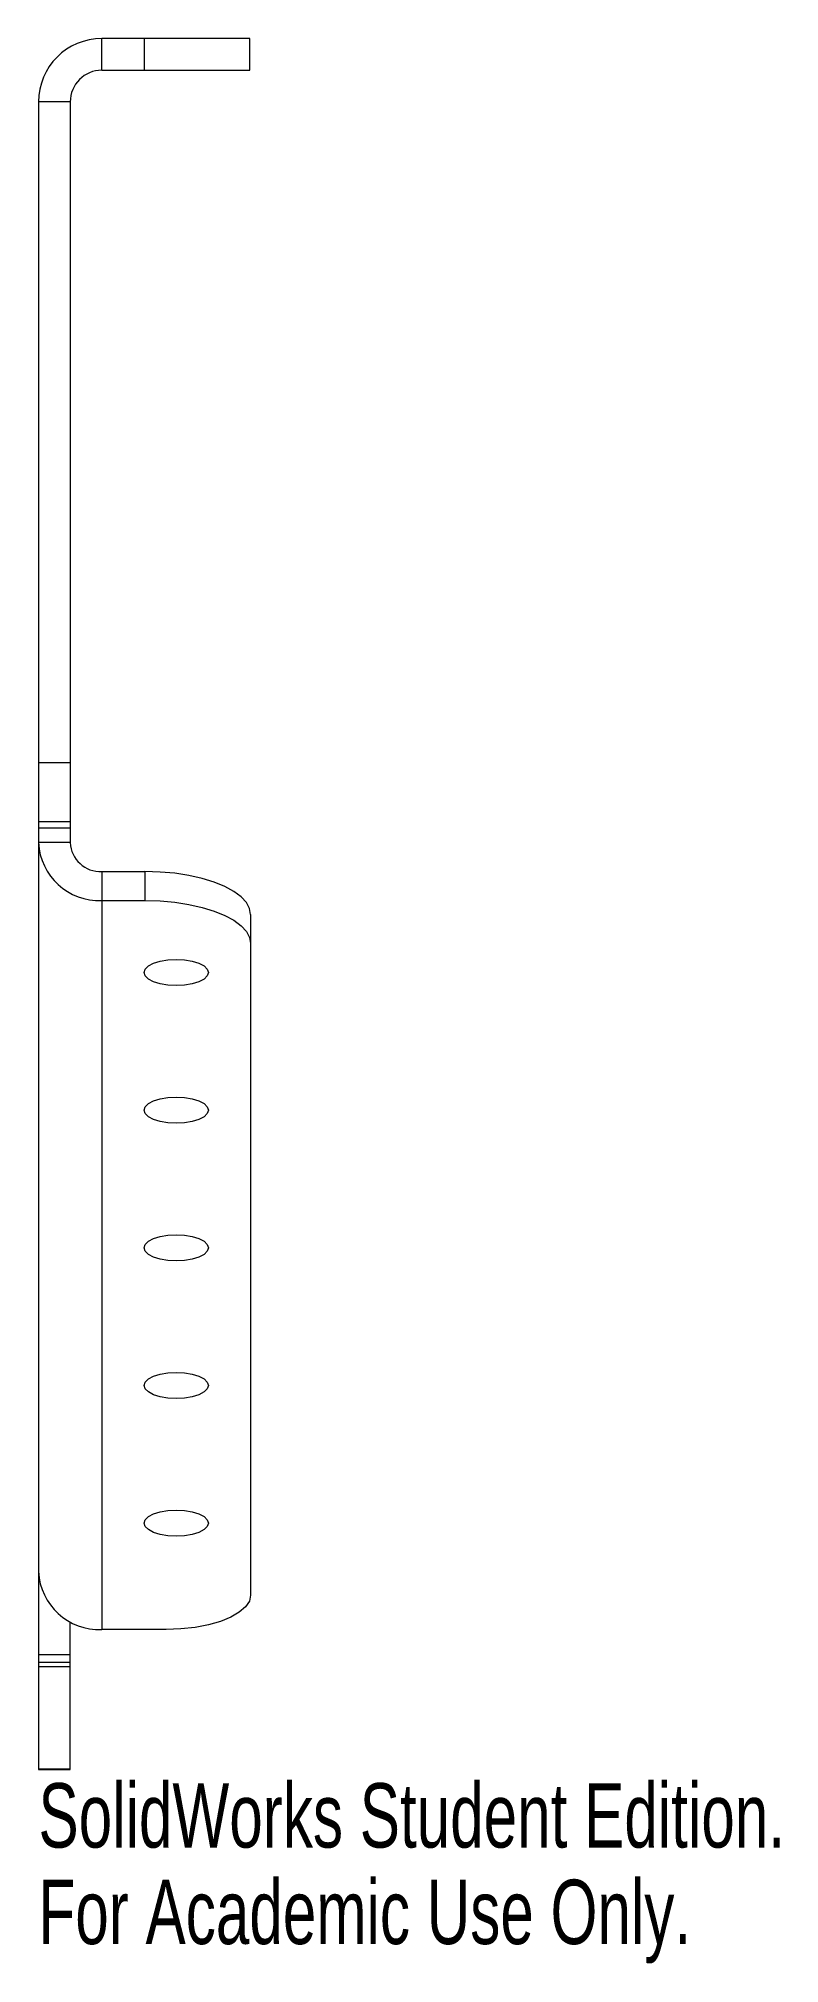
# Paper-space layout '_Back' of a CAD drawing. Header units: inches. Extents: x 0 to 2.19, y -3.57 to 2.12.
import ezdxf

# ---------------------------------------------------------------- set-up
doc = ezdxf.new("R2010")
doc.units = ezdxf.units.IN
doc.header["$MEASUREMENT"] = 0
doc.styles.add('SLDTEXTSTYLE0', font='TXT', dxfattribs={"width": 0.7})

psp = doc.layouts.new('_Back')

# ---------------------------------------------------------------- linework, layer by layer
at = {"color": 7, "linetype": 'Continuous', "lineweight": 15}
for p, q in [((0.1875, 2.0312), (0.1875, 2.125)), ((0.625, 2.125), (0.1875, 2.125)), ((0.3125, 2.125), (0.3125, 2.0312)), ((0.625, 2.0312), (0.625, 2.125)), ((0.1875, 2.0312), (0.625, 2.0312)), ((0.0938, 1.9375), (0, 1.9375)), ((0, 1.9375), (0, -2.9936)), ((0.0938, 1.9375), (0.0938, -0.2526)), ((0.0938, -0.0172), (0, -0.0172)), ((0.0938, -0.1907), (0, -0.1907)), ((0.0938, -0.2098), (0, -0.2098)), ((0.0938, -0.2526), (0, -0.2526)), ((0.1875, -0.3382), (0.1875, -2.5792)), ((0.1875, -0.3382), (0.315, -0.3382)), ((0.315, -0.3382), (0.315, -0.4239)), ((0.1875, -0.4239), (0.315, -0.4239)), ((0.6275, -0.4654), (0.6275, -2.4775)), ((0.0938, -2.9936), (0.0938, -2.5563)), ((0.3775, -2.5792), (0.1875, -2.5792)), ((0.0938, -2.6539), (0, -2.6539)), ((0, -2.6755), (0.0938, -2.6755)), ((0.0938, -2.6895), (0, -2.6895)), ((0, -2.9908), (0.0938, -2.9908)), ((0, -2.9936), (0.0938, -2.9936))]:
    psp.add_line(p, q, dxfattribs=at)
at = {"color": 7, "linetype": 'Continuous', "lineweight": 15, "flags": 128}
for points in [[(0.6275, -0.4654), (0.6243, -0.4473), (0.6148, -0.4296), (0.5993, -0.4126), (0.5779, -0.3967), (0.5512, -0.3821), (0.5196, -0.3693), (0.484, -0.3584), (0.4448, -0.3497), (0.403, -0.3434), (0.3595, -0.3395), (0.315, -0.3382)], [(0.315, -0.4239), (0.3595, -0.4252), (0.403, -0.429), (0.4448, -0.4354), (0.484, -0.4441), (0.5196, -0.4549), (0.5512, -0.4678), (0.5779, -0.4823), (0.5993, -0.4982), (0.6148, -0.5152), (0.6243, -0.533), (0.6275, -0.5511)], [(0.4075, -0.6753), (0.3829, -0.674), (0.36, -0.6702), (0.3403, -0.664), (0.3252, -0.656), (0.3157, -0.6467), (0.3125, -0.6367), (0.3157, -0.6267), (0.3252, -0.6174), (0.3403, -0.6093), (0.36, -0.6032), (0.3829, -0.5993), (0.4075, -0.598), (0.4321, -0.5993), (0.455, -0.6032), (0.4747, -0.6093), (0.4898, -0.6174), (0.4993, -0.6267), (0.5025, -0.6367), (0.4993, -0.6467), (0.4898, -0.656), (0.4747, -0.664), (0.455, -0.6702), (0.4321, -0.674), (0.4075, -0.6753)], [(0.4075, -1.0823), (0.3829, -1.081), (0.36, -1.0772), (0.3403, -1.071), (0.3252, -1.063), (0.3157, -1.0537), (0.3125, -1.0437), (0.3157, -1.0337), (0.3252, -1.0243), (0.3403, -1.0163), (0.36, -1.0102), (0.3829, -1.0063), (0.4075, -1.005), (0.4321, -1.0063), (0.455, -1.0102), (0.4747, -1.0163), (0.4898, -1.0243), (0.4993, -1.0337), (0.5025, -1.0437), (0.4993, -1.0537), (0.4898, -1.063), (0.4747, -1.071), (0.455, -1.0772), (0.4321, -1.081), (0.4075, -1.0823)], [(0.4075, -1.4893), (0.3829, -1.488), (0.36, -1.4842), (0.3403, -1.478), (0.3252, -1.47), (0.3157, -1.4607), (0.3125, -1.4507), (0.3157, -1.4407), (0.3252, -1.4313), (0.3403, -1.4233), (0.36, -1.4172), (0.3829, -1.4133), (0.4075, -1.412), (0.4321, -1.4133), (0.455, -1.4172), (0.4747, -1.4233), (0.4898, -1.4313), (0.4993, -1.4407), (0.5025, -1.4507), (0.4993, -1.4607), (0.4898, -1.47), (0.4747, -1.478), (0.455, -1.4842), (0.4321, -1.488), (0.4075, -1.4893)], [(0.4075, -1.8963), (0.3829, -1.895), (0.36, -1.8912), (0.3403, -1.885), (0.3252, -1.877), (0.3157, -1.8677), (0.3125, -1.8577), (0.3157, -1.8477), (0.3252, -1.8383), (0.3403, -1.8303), (0.36, -1.8242), (0.3829, -1.8203), (0.4075, -1.819), (0.4321, -1.8203), (0.455, -1.8242), (0.4747, -1.8303), (0.4898, -1.8383), (0.4993, -1.8477), (0.5025, -1.8577), (0.4993, -1.8677), (0.4898, -1.877), (0.4747, -1.885), (0.455, -1.8912), (0.4321, -1.895), (0.4075, -1.8963)], [(0.4075, -2.3033), (0.3829, -2.302), (0.36, -2.2982), (0.3403, -2.292), (0.3252, -2.284), (0.3157, -2.2747), (0.3125, -2.2647), (0.3157, -2.2547), (0.3252, -2.2453), (0.3403, -2.2373), (0.36, -2.2312), (0.3829, -2.2273), (0.4075, -2.226), (0.4321, -2.2273), (0.455, -2.2312), (0.4747, -2.2373), (0.4898, -2.2453), (0.4993, -2.2547), (0.5025, -2.2647), (0.4993, -2.2747), (0.4898, -2.284), (0.4747, -2.292), (0.455, -2.2982), (0.4321, -2.302), (0.4075, -2.3033)], [(0.6275, -2.4775), (0.6237, -2.4951), (0.6124, -2.5123), (0.594, -2.5284), (0.569, -2.5429), (0.5382, -2.5554), (0.5025, -2.5656), (0.463, -2.5731), (0.4209, -2.5777), (0.3775, -2.5792)]]:
    psp.add_lwpolyline(points, dxfattribs=at)
at = {"color": 7, "linetype": 'Continuous', "lineweight": 15}
for centre, radius, start, end in [((0.1875, 1.9375), 0.1875, 90, 180), ((0.1875, 1.9375), 0.0937, 90, 180), ((0.1797, -0.2441), 0.1799, 182.7078, 272.4732), ((0.1836, -0.2484), 0.09, 182.7078, 272.4732), ((0.1797, -2.3995), 0.1799, 182.7078, 272.4732)]:
    psp.add_arc(centre, radius, start, end, dxfattribs=at)

# ---------------------------------------------------------------- texts
at = {"color": 7, "linetype": 'Continuous', "char_height": 0.1903, "attachment_point": 1, "style": 'SLDTEXTSTYLE0'}
for s, insert in [('SolidWorks Student Edition.', (0, -3.0337)), ('For Academic Use Only.', (0, -3.3191))]:
    psp.add_mtext(s, dxfattribs=dict(at, insert=insert))

doc.saveas('drawing.dxf')
